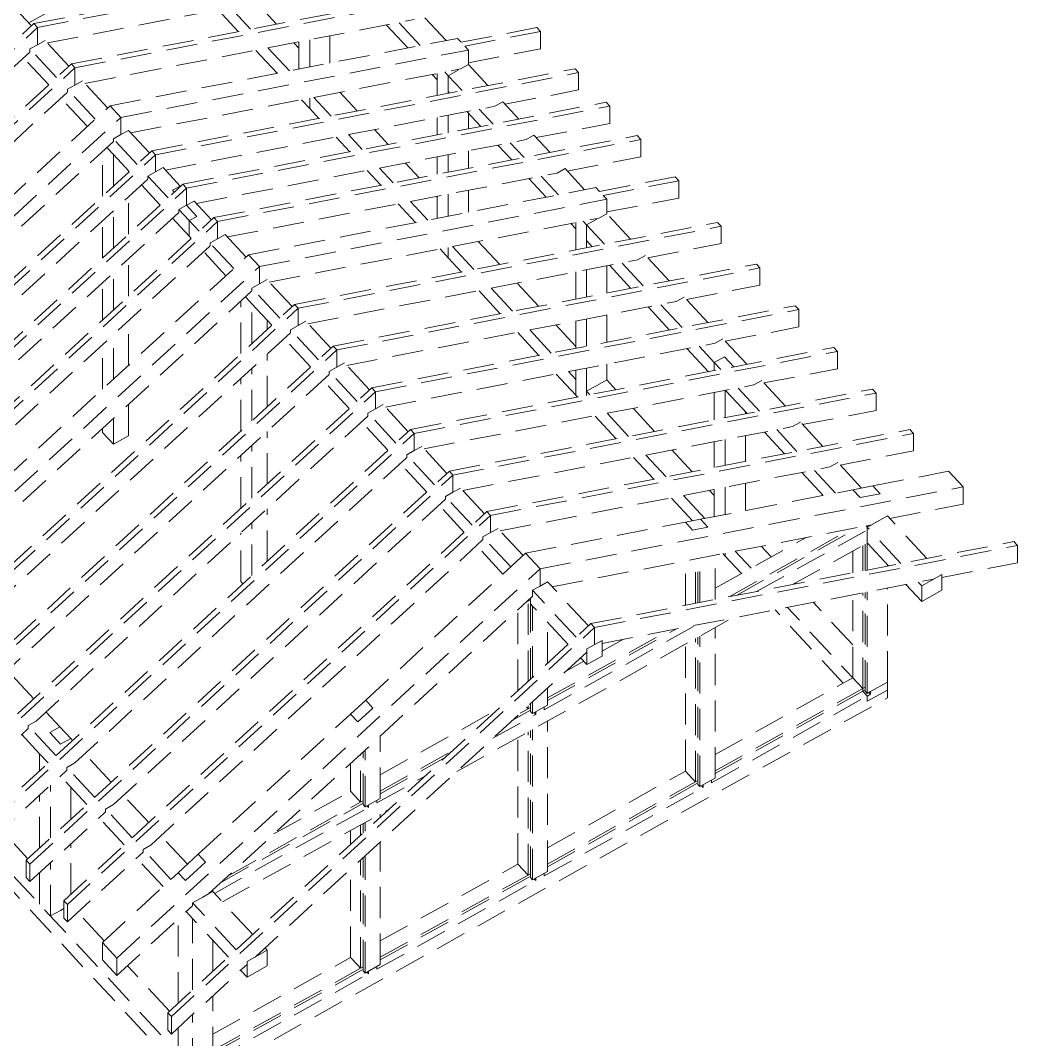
# Model space of a CAD drawing. Header units: millimetres. Extents: x 0 to 7980, y 0 to 297.
# Drawn here: x 2696.8 to 2825.2, y 66.7 to 197.9 of the extents above; entities that cross this region are included whole.
import ezdxf

# ---------------------------------------------------------------- set-up
doc = ezdxf.new("R2010")
doc.units = ezdxf.units.MM
doc.linetypes.add('K5LT_DASHED', pattern=[6, 4, -2])
doc.layers.add('Системный слой', color=7, linetype='Continuous')

msp = doc.modelspace()

# ---------------------------------------------------------------- linework, layer by layer
at = {"layer": 'Системный слой', "color": 7, "linetype": 'K5LT_DASHED', "lineweight": 18}
for p, q in [((2698.57333, 197.48919), (2753.02724, 208.04982)), ((2699.04033, 196.98592), (2753.49423, 207.54656)), ((2697.91587, 197.57645), (2706.98598, 202.6288)), ((2700.30724, 194.99936), (2742.72637, 203.22601)), ((2703.39895, 192.28881), (2757.85285, 202.84946)), ((2703.86594, 191.78554), (2758.31985, 202.34619)), ((2698.26236, 197.20305), (2695.03338, 200.68279)), ((2726.47515, 196.76414), (2723.87201, 199.56945)), ((2729.81523, 197.41191), (2727.21209, 200.21721)), ((2724.88415, 196.45559), (2722.28101, 199.26089)), ((2751.62801, 195.30805), (2748.57662, 198.5964)), ((2644.11933, 147.38452), (2698.57333, 197.48919)), ((2644.58632, 146.88125), (2699.04033, 196.98592)), ((2699.04033, 196.98592), (2698.57333, 197.48919)), ((2699.04033, 194.77193), (2699.04033, 196.98592)), ((2705.13285, 189.79898), (2747.55198, 198.02564)), ((2746.69691, 194.35172), (2743.9381, 197.32478)), ((2748.28792, 194.66028), (2745.52911, 197.63333)), ((2753.55713, 195.08835), (2763.30113, 196.97807)), ((2763.76812, 196.47481), (2763.30113, 196.97807)), ((2708.38023, 186.92067), (2753.09013, 195.59161)), ((2736.66823, 192.40678), (2736.66824, 195.91488)), ((2753.55713, 195.08835), (2753.09013, 195.59161)), ((2754.0249, 194.58523), (2763.76812, 196.47481)), ((2763.76812, 194.24255), (2763.76812, 196.47481)), ((2698.066, 194.2292), (2699.04033, 194.77193)), ((2701.49348, 190.53553), (2698.066, 194.2292)), ((2698.066, 193.85715), (2698.066, 194.2292)), ((2699.04033, 194.77193), (2700.01466, 195.31466)), ((2703.08797, 192.00267), (2700.01466, 195.31466)), ((2731.45643, 191.39602), (2728.69762, 194.36907)), ((2732.66906, 194.33645), (2732.0377, 195.01684)), ((2732.66906, 191.63119), (2732.66906, 195.13929)), ((2734.07004, 191.90289), (2734.07005, 195.41099)), ((2754.4919, 194.08197), (2754.0249, 194.58523)), ((2754.49189, 192.44354), (2763.76812, 194.24255)), ((2655.35424, 154.55685), (2698.066, 193.85715)), ((2700.48081, 189.60374), (2697.23956, 193.09672)), ((2709.78121, 185.41088), (2754.4919, 194.08197)), ((2729.86543, 191.08746), (2727.10662, 194.06052)), ((2754.49189, 192.22176), (2754.4919, 194.08197)), ((2648.94493, 142.18413), (2703.39895, 192.28881)), ((2649.41192, 141.68086), (2703.86594, 191.78554)), ((2703.86594, 191.78554), (2703.39895, 192.28881)), ((2703.86594, 189.57155), (2703.86594, 191.78554)), ((2711.04812, 183.42432), (2753.46725, 191.651)), ((2713.76624, 181.11637), (2768.22014, 191.67705)), ((2753.46725, 191.651), (2754.49189, 192.22176)), ((2757.01402, 189.50376), (2754.49189, 192.22176)), ((2768.68714, 191.17379), (2768.22014, 191.67705)), ((2714.23323, 180.61311), (2768.68714, 191.17379)), ((2750.49271, 190.26115), (2749.85337, 190.95013)), ((2750.4927, 188.23903), (2750.49271, 191.07412)), ((2751.8937, 190.77447), (2751.44438, 191.25868)), ((2751.89369, 188.51073), (2751.8937, 190.77447)), ((2751.8937, 190.77447), (2753.19279, 191.49812)), ((2753.67393, 188.85599), (2751.8937, 190.77447)), ((2753.19279, 191.49812), (2753.11442, 191.58257)), ((2768.68713, 188.94153), (2768.68714, 191.17379)), ((2702.89162, 189.02882), (2703.86594, 189.57155)), ((2706.47476, 185.1674), (2702.89162, 189.02882)), ((2702.89162, 188.65677), (2702.89162, 189.02882)), ((2703.86594, 189.57155), (2704.84027, 190.11428)), ((2708.06925, 186.63453), (2704.84027, 190.11428)), ((2660.17984, 149.35646), (2702.89162, 188.65677)), ((2705.46209, 184.23561), (2702.06517, 187.89634)), ((2734.07004, 186.55632), (2733.02189, 187.68587)), ((2734.07004, 186.55632), (2734.07004, 187.88914)), ((2736.84244, 185.59172), (2734.61289, 187.99442)), ((2740.18252, 186.23949), (2737.95297, 188.64219)), ((2752.08292, 188.54743), (2751.89369, 188.75136)), ((2759.23649, 187.10869), (2768.68713, 188.94153)), ((2663.66946, 145.78103), (2708.38023, 186.92067)), ((2709.78121, 185.41088), (2708.38023, 186.92067)), ((2715.50014, 178.62654), (2757.91927, 186.85323)), ((2717.75905, 176.81347), (2772.21296, 187.37417)), ((2718.22605, 176.31021), (2772.67995, 186.87091)), ((2735.25144, 185.28317), (2734.07004, 186.55632)), ((2757.66674, 184.5531), (2755.8964, 186.46092)), ((2757.91927, 186.85323), (2758.94391, 187.42399)), ((2761.00683, 185.20087), (2758.94391, 187.42399)), ((2772.67995, 186.87091), (2772.21296, 187.37417)), ((2772.67994, 184.63865), (2772.67995, 186.87091)), ((2665.07122, 144.27195), (2709.78121, 185.41088)), ((2709.78121, 183.19689), (2709.78121, 185.41088)), ((2750.49269, 183.16178), (2750.49269, 185.41294)), ((2751.89368, 183.43348), (2751.89368, 185.68464)), ((2756.07573, 184.24454), (2754.30539, 186.15237)), ((2754.49187, 183.93737), (2754.49188, 185.9514)), ((2709.78121, 183.19689), (2710.75554, 183.73962)), ((2713.45526, 180.83023), (2710.75554, 183.73962)), ((2744.17534, 181.9366), (2742.405, 183.84442)), ((2763.2293, 182.8058), (2772.67994, 184.63865)), ((2708.80689, 182.65416), (2709.78121, 183.19689)), ((2711.86077, 179.3631), (2708.80689, 182.65416)), ((2708.80689, 182.28211), (2708.80689, 182.65416)), ((2719.49295, 174.32364), (2761.91208, 182.55034)), ((2721.75186, 172.51057), (2776.20577, 183.07128)), ((2722.21886, 172.0073), (2776.67276, 182.56802)), ((2739.24425, 180.98027), (2737.47391, 182.8881)), ((2740.83525, 181.28883), (2739.06491, 183.19665)), ((2761.91208, 182.55034), (2762.93672, 183.1211)), ((2764.99964, 180.89798), (2762.93672, 183.1211)), ((2776.67276, 182.56802), (2776.20577, 183.07128)), ((2776.67275, 180.33576), (2776.67276, 182.56802)), ((2659.3122, 131.01166), (2713.76624, 181.11637)), ((2666.0951, 142.98179), (2708.80689, 182.28211)), ((2708.80689, 180.63104), (2707.98044, 181.52167)), ((2714.23323, 180.61311), (2713.76624, 181.11637)), ((2754.49186, 178.86011), (2754.49186, 181.11128)), ((2760.06855, 179.94165), (2758.2982, 181.84947)), ((2761.65955, 180.25021), (2759.88921, 182.15803)), ((2659.77919, 130.5084), (2714.23323, 180.61311)), ((2707.40591, 175.26405), (2707.4059, 180.99303)), ((2710.8481, 178.4313), (2708.80689, 180.63104)), ((2708.80689, 176.55313), (2708.80689, 180.63104)), ((2714.23323, 178.39911), (2714.23323, 180.61311)), ((2750.49268, 178.08452), (2750.49268, 180.33568)), ((2751.89367, 178.35622), (2751.89367, 180.60739)), ((2767.22211, 178.50291), (2776.67275, 180.33576)), ((2710.75554, 178.34614), (2710.75554, 178.53105)), ((2714.23323, 178.39911), (2715.20756, 178.94185)), ((2717.41022, 176.56812), (2715.20756, 178.94185)), ((2743.23706, 176.67738), (2741.46672, 178.5852)), ((2744.82806, 176.98593), (2743.05772, 178.89376)), ((2748.16815, 177.6337), (2746.39781, 179.54153)), ((2765.90489, 178.24745), (2766.92954, 178.81821)), ((2769.45167, 176.10021), (2766.92954, 178.81821)), ((2670.54711, 138.18401), (2713.25891, 177.48434)), ((2713.25891, 177.85638), (2714.23323, 178.39911)), ((2715.85359, 175.0602), (2713.25891, 177.85638)), ((2713.25891, 177.48434), (2713.25891, 177.85638)), ((2723.48576, 170.02074), (2765.90489, 178.24745)), ((2764.52057, 175.14388), (2762.29102, 177.54658)), ((2766.11158, 175.45244), (2763.88202, 177.85514)), ((2771.38157, 175.88066), (2781.12479, 177.77025)), ((2771.84857, 175.3774), (2781.59179, 177.26699)), ((2781.59179, 177.26699), (2781.12479, 177.77025)), ((2781.59178, 175.03473), (2781.59179, 177.26699)), ((2663.305, 126.70875), (2717.75905, 176.81347)), ((2663.77199, 126.20549), (2718.22605, 176.31021)), ((2714.84091, 174.1284), (2712.43246, 176.7239)), ((2716.4359, 176.02539), (2717.41022, 176.56812)), ((2716.65083, 175.79376), (2716.4359, 176.02539)), ((2717.44807, 176.52733), (2717.41022, 176.56812)), ((2718.22605, 176.31021), (2717.75905, 176.81347)), ((2718.22605, 174.09621), (2718.22605, 176.31021)), ((2726.20389, 167.71279), (2770.9138, 176.38377)), ((2754.49184, 173.19892), (2754.49185, 176.03402)), ((2771.38157, 175.88066), (2770.9138, 176.38377)), ((2710.75555, 170.36935), (2710.75554, 175.18092)), ((2718.22605, 174.09621), (2719.20037, 174.63895)), ((2721.44089, 172.22443), (2719.20037, 174.63895)), ((2727.60488, 166.20299), (2772.31556, 174.87414)), ((2749.28009, 172.18816), (2747.05053, 174.59086)), ((2750.49267, 175.12866), (2750.39062, 175.23863)), ((2750.49267, 172.42332), (2750.49267, 175.25843)), ((2751.89365, 172.69503), (2751.89366, 175.53013)), ((2772.31556, 174.87414), (2771.84857, 175.3774)), ((2772.31555, 173.01392), (2772.31556, 174.87414)), ((2772.31556, 173.23571), (2781.59178, 175.03473)), ((2708.8069, 168.57634), (2708.80689, 173.38791)), ((2717.25172, 173.55348), (2718.22605, 174.09621)), ((2718.57487, 172.12757), (2717.25172, 173.55348)), ((2717.25172, 173.18144), (2717.25172, 173.55348)), ((2719.5492, 172.6703), (2718.22605, 174.09621)), ((2747.68909, 171.8796), (2745.45954, 174.28231)), ((2667.2978, 122.40584), (2721.75186, 172.51057)), ((2667.76479, 121.90258), (2722.21886, 172.0073)), ((2674.53991, 133.8811), (2717.25172, 173.18144)), ((2707.40591, 167.28725), (2707.40591, 172.09883)), ((2718.57487, 170.10445), (2716.42527, 172.421)), ((2718.57487, 172.12757), (2719.5492, 172.6703)), ((2718.57487, 170.10445), (2718.57487, 172.12757)), ((2719.8464, 170.75729), (2718.57487, 172.12757)), ((2722.21886, 172.0073), (2721.75186, 172.51057)), ((2722.21886, 169.79331), (2722.21886, 172.0073)), ((2728.87178, 164.21643), (2771.29091, 172.44316)), ((2769.71736, 171.56664), (2769.26804, 172.05085)), ((2769.71736, 171.56664), (2771.01646, 172.29028)), ((2771.01646, 172.29028), (2770.93809, 172.37473)), ((2771.29091, 172.44316), (2772.31555, 173.01392)), ((2775.36696, 169.72555), (2772.31555, 173.01392)), ((2732.11917, 161.33811), (2786.57308, 171.89886)), ((2732.58617, 160.83485), (2787.04007, 171.39559)), ((2768.31636, 171.05331), (2767.67704, 171.74229)), ((2768.31635, 168.35816), (2768.31637, 171.86628)), ((2769.71735, 168.62987), (2769.71736, 171.56664)), ((2772.02686, 169.07778), (2769.71736, 171.56664)), ((2787.04007, 171.39559), (2786.57308, 171.89886)), ((2787.04006, 169.16334), (2787.04007, 171.39559)), ((2718.83372, 169.8255), (2718.57487, 170.10445)), ((2721.24453, 169.25058), (2722.21886, 169.79331)), ((2722.21886, 169.79331), (2723.19319, 170.33604)), ((2725.89291, 167.42665), (2723.19319, 170.33604)), ((2758.53546, 166.46126), (2755.77664, 169.43434)), ((2770.43586, 168.76922), (2769.71735, 169.54352)), ((2678.53272, 129.57819), (2721.24453, 168.87853)), ((2723.28575, 165.02772), (2720.41808, 168.11809)), ((2724.29842, 165.95951), (2721.24453, 169.25058)), ((2721.24453, 168.87853), (2721.24453, 169.25058)), ((2751.89364, 167.34852), (2750.84555, 168.47801)), ((2751.89364, 167.34852), (2751.89364, 168.68127)), ((2755.19537, 165.81349), (2752.43655, 168.78656)), ((2777.58942, 167.33049), (2787.04006, 169.16334)), ((2681.49309, 126.57311), (2726.20389, 167.71279)), ((2710.75555, 162.39255), (2710.75555, 167.20413)), ((2727.60488, 166.20299), (2726.20389, 167.71279)), ((2733.85307, 158.84829), (2776.2722, 167.07502)), ((2753.60438, 165.50493), (2751.89364, 167.34852)), ((2777.00816, 163.70964), (2774.24933, 166.68271)), ((2776.2722, 167.07502), (2777.29685, 167.64579)), ((2780.34825, 164.35741), (2777.29685, 167.64579)), ((2682.89485, 125.06403), (2727.60488, 166.20299)), ((2708.8069, 160.59954), (2708.8069, 165.41112)), ((2727.60488, 163.989), (2727.60488, 166.20299)), ((2737.10047, 155.96996), (2791.55437, 166.53072)), ((2737.56747, 155.46669), (2792.02137, 166.02746)), ((2768.31633, 162.02395), (2768.31634, 165.53207)), ((2769.71732, 162.29566), (2769.71734, 165.80378)), ((2772.31552, 162.79955), (2772.31553, 166.30767)), ((2775.41715, 163.40108), (2772.65833, 166.37415)), ((2792.02137, 166.02746), (2791.55437, 166.53072)), ((2792.02136, 163.7952), (2792.02137, 166.02746)), ((2707.40592, 159.31046), (2707.40592, 164.12203)), ((2727.60488, 163.989), (2728.5792, 164.53174)), ((2731.8082, 161.05197), (2728.5792, 164.53174)), ((2763.51675, 161.09312), (2760.75793, 164.0662)), ((2683.91873, 123.77387), (2726.63055, 163.07423)), ((2726.63055, 163.44627), (2727.60488, 163.989)), ((2730.21371, 159.58484), (2726.63055, 163.44627)), ((2726.63055, 163.07423), (2726.63055, 163.44627)), ((2758.58567, 160.13679), (2755.82685, 163.10987)), ((2760.17667, 160.44535), (2757.41784, 163.41842)), ((2782.57072, 161.96235), (2792.02136, 163.7952)), ((2725.22956, 154.99878), (2725.22956, 161.78514)), ((2726.63055, 161.42315), (2725.8041, 162.31379)), ((2729.20103, 158.65304), (2726.63055, 161.42315)), ((2726.63055, 156.28787), (2726.63055, 161.42315)), ((2738.83437, 153.48014), (2781.2535, 161.70689)), ((2781.2535, 161.70689), (2782.27814, 162.27765)), ((2785.32955, 158.98927), (2782.27814, 162.27765)), ((2677.66508, 111.23336), (2732.11917, 161.33811)), ((2678.13208, 110.73009), (2732.58617, 160.83485)), ((2732.58617, 160.83485), (2732.11917, 161.33811)), ((2732.58617, 158.62085), (2732.58617, 160.83485)), ((2742.08177, 150.6018), (2796.53567, 161.16259)), ((2742.54876, 150.09854), (2797.00267, 160.65932)), ((2780.39845, 158.03294), (2777.63962, 161.00601)), ((2781.98945, 158.3415), (2779.23063, 161.31457)), ((2797.00267, 160.65932), (2796.53567, 161.16259)), ((2797.00265, 158.42707), (2797.00267, 160.65932)), ((2710.75556, 153.49833), (2710.75555, 159.22733)), ((2728.5792, 158.08088), (2728.5792, 159.32316)), ((2732.58617, 158.62085), (2733.5605, 159.16359)), ((2736.78949, 155.68382), (2733.5605, 159.16359)), ((2768.31631, 155.68973), (2768.31632, 159.19786)), ((2769.7173, 155.96144), (2769.71731, 159.46956)), ((2772.31549, 156.46533), (2772.31551, 159.97346)), ((2688.90001, 118.40571), (2731.61184, 157.70608)), ((2731.61184, 158.07812), (2732.58617, 158.62085)), ((2735.195, 154.21668), (2731.61184, 158.07812)), ((2731.61184, 157.70608), (2731.61184, 158.07812)), ((2763.56697, 154.76864), (2760.80814, 157.74172)), ((2765.15797, 155.0772), (2762.39914, 158.05028)), ((2768.31631, 155.92083), (2765.73922, 158.69805)), ((2787.55201, 156.59421), (2797.00265, 158.42707)), ((2708.80691, 151.70533), (2708.8069, 157.43432)), ((2734.18232, 153.28489), (2730.78539, 156.94564)), ((2743.81566, 148.11198), (2786.23479, 156.33875)), ((2786.23479, 156.33875), (2787.25944, 156.90951)), ((2790.31085, 153.62113), (2787.25944, 156.90951)), ((2682.64637, 105.8652), (2737.10047, 155.96996)), ((2683.11336, 105.36193), (2737.56747, 155.46669)), ((2707.40593, 150.41625), (2707.40592, 156.14524)), ((2728.57919, 148.12929), (2728.5792, 154.91566)), ((2737.56747, 155.46669), (2737.10047, 155.96996)), ((2737.56746, 153.2527), (2737.56747, 155.46669)), ((2747.06307, 145.23365), (2801.51697, 155.79445)), ((2747.53006, 144.73038), (2801.98396, 155.29118)), ((2785.37975, 152.66479), (2782.62092, 155.63787)), ((2786.14006, 153.86856), (2784.21192, 155.94643)), ((2801.98396, 155.29118), (2801.51697, 155.79445)), ((2801.98395, 153.05893), (2801.98396, 155.29118)), ((2737.56746, 153.2527), (2738.54179, 153.79544)), ((2741.77079, 150.31567), (2738.54179, 153.79544)), ((2772.31548, 151.61109), (2772.31548, 153.63924)), ((2786.14006, 153.86856), (2787.43916, 154.5922)), ((2786.14006, 152.81225), (2786.14006, 153.86856)), ((2786.97075, 152.97335), (2786.14006, 153.86856)), ((2788.6408, 153.29724), (2787.43916, 154.5922)), ((2693.88129, 113.03755), (2736.59313, 152.33793)), ((2726.63054, 146.33628), (2726.63054, 153.12264)), ((2736.59313, 152.33793), (2736.59314, 152.70997)), ((2736.59314, 152.70997), (2737.56746, 153.2527)), ((2740.1763, 148.84853), (2736.59314, 152.70997)), ((2768.31629, 149.65048), (2765.78944, 152.37357)), ((2768.3163, 151.67359), (2767.38043, 152.68213)), ((2768.3163, 151.67359), (2768.3163, 152.86363)), ((2769.71728, 150.1638), (2769.71729, 153.13534)), ((2792.53331, 151.22607), (2801.98395, 153.05893)), ((2725.22955, 145.04719), (2725.22956, 151.83356)), ((2739.16362, 147.91674), (2735.76668, 151.57748)), ((2748.79696, 142.74383), (2791.21609, 150.9706)), ((2768.31629, 149.65048), (2768.3163, 151.67359)), ((2771.01638, 150.88745), (2772.31548, 151.61109)), ((2773.47935, 150.35683), (2772.31548, 151.61109)), ((2791.21609, 150.9706), (2792.24073, 151.54137)), ((2795.29215, 148.25298), (2792.24073, 151.54137)), ((2687.62765, 100.49703), (2742.08177, 150.6018)), ((2688.09464, 99.99376), (2742.54876, 150.09854)), ((2742.54876, 150.09854), (2742.08177, 150.6018)), ((2742.54876, 147.88455), (2742.54876, 150.09854)), ((2752.04437, 139.86549), (2806.49827, 150.42631)), ((2752.51136, 139.36222), (2806.96527, 149.92304)), ((2768.54827, 149.40049), (2768.31629, 149.65048)), ((2769.71728, 150.1638), (2771.01638, 150.88745)), ((2770.13926, 149.70905), (2769.71728, 150.1638)), ((2769.71728, 149.62721), (2769.71728, 150.1638)), ((2786.14003, 146.47802), (2786.14004, 149.98615)), ((2787.54102, 146.74973), (2787.54104, 150.25786)), ((2790.36105, 147.29664), (2787.60221, 150.26973)), ((2791.95205, 147.60521), (2789.19322, 150.57829)), ((2806.96527, 149.92304), (2806.49827, 150.42631)), ((2806.96525, 147.69079), (2806.96527, 149.92304)), ((2710.75556, 144.43321), (2710.75556, 148.4672)), ((2742.54876, 147.88455), (2743.52309, 148.42728)), ((2746.75209, 144.94751), (2743.52309, 148.42728)), ((2741.57443, 147.34181), (2742.54876, 147.88455)), ((2745.1576, 143.48037), (2741.57443, 147.34181)), ((2741.57443, 146.96977), (2741.57443, 147.34181)), ((2773.52957, 144.03234), (2770.77073, 147.00543)), ((2775.12057, 144.3409), (2772.36173, 147.31398)), ((2778.46065, 144.98868), (2775.70182, 147.96176)), ((2790.13922, 147.25362), (2790.13922, 147.5357)), ((2797.51461, 145.85792), (2806.96525, 147.69079)), ((2698.86258, 107.66938), (2741.57443, 146.96977)), ((2708.80691, 143.34775), (2708.80691, 146.67419)), ((2744.14492, 142.54858), (2740.74798, 146.20933)), ((2796.19739, 145.60246), (2797.22204, 146.17322)), ((2800.11778, 143.05259), (2797.22204, 146.17322)), ((2692.60894, 95.12886), (2747.06307, 145.23365)), ((2693.07593, 94.62559), (2747.53006, 144.73038)), ((2707.40593, 144.85754), (2707.40593, 145.38511)), ((2708.80691, 143.34775), (2707.40593, 144.85754)), ((2708.80691, 143.34775), (2710.75556, 144.43321)), ((2728.57919, 138.1777), (2728.57919, 144.96407)), ((2747.53006, 144.73038), (2747.06307, 145.23365)), ((2747.53006, 142.51639), (2747.53006, 144.73038)), ((2753.77826, 137.37567), (2796.19739, 145.60246)), ((2756.87001, 134.66508), (2811.32391, 145.22592)), ((2757.337, 134.16182), (2811.7909, 144.72265)), ((2790.13919, 141.11733), (2790.1392, 144.42753)), ((2795.18669, 142.09625), (2792.58352, 144.90158)), ((2796.77769, 142.40481), (2794.17452, 145.21014)), ((2811.7909, 144.72265), (2811.32391, 145.22592)), ((2811.79089, 142.4904), (2811.7909, 144.72265)), ((2726.63053, 136.38469), (2726.63054, 143.17106)), ((2747.53006, 142.51639), (2748.50439, 143.05913)), ((2751.73339, 139.57935), (2748.50439, 143.05913)), ((2786.14, 140.34173), (2786.14001, 143.65192)), ((2787.541, 140.61344), (2787.54101, 143.92364)), ((2725.22955, 135.0956), (2725.22955, 141.88197)), ((2746.55573, 141.97366), (2747.53006, 142.51639)), ((2750.1389, 138.11221), (2746.55573, 141.97366)), ((2746.55573, 141.60161), (2746.55573, 141.97366)), ((2779.9462, 139.1405), (2777.34303, 141.94583)), ((2783.28629, 139.78828), (2780.68312, 142.59361)), ((2802.34025, 140.65753), (2811.79089, 142.4904)), ((2703.84386, 102.30122), (2746.55573, 141.60161)), ((2749.12622, 137.18042), (2745.72928, 140.84117)), ((2778.35521, 138.83194), (2775.75203, 141.63727)), ((2801.02303, 140.40207), (2802.04767, 140.97283)), ((2805.09907, 137.68446), (2802.04767, 140.97283)), ((2697.59022, 89.76069), (2752.04437, 139.86549)), ((2698.05722, 89.25742), (2752.51136, 139.36222)), ((2752.51136, 139.36222), (2752.04437, 139.86549)), ((2752.51136, 137.14823), (2752.51136, 139.36222)), ((2758.6039, 132.17526), (2801.02303, 140.40207)), ((2800.16799, 136.7281), (2797.40915, 139.70119)), ((2801.759, 137.03666), (2799.00016, 140.00975)), ((2806.56199, 137.96816), (2816.30521, 139.85777)), ((2818.1732, 137.84471), (2816.30521, 139.85777)), ((2763.7193, 127.28386), (2818.1732, 137.84471)), ((2790.13916, 134.78309), (2790.13917, 138.29124)), ((2803.9638, 137.46428), (2806.56199, 137.96818)), ((2807.49599, 136.96163), (2806.56199, 137.96816)), ((2818.17319, 135.61246), (2818.1732, 137.84471)), ((2751.53703, 136.6055), (2752.51136, 137.14823)), ((2754.96454, 132.91181), (2751.53703, 136.6055)), ((2751.53703, 136.23346), (2751.53703, 136.6055)), ((2752.51136, 137.14823), (2753.48569, 137.69097)), ((2756.55903, 134.37894), (2753.48569, 137.69097)), ((2784.92751, 133.77234), (2782.16867, 136.74543)), ((2784.36906, 133.66404), (2803.9638, 137.46426)), ((2786.13998, 136.71297), (2785.50876, 137.39321)), ((2786.13997, 134.00749), (2786.13998, 137.51563)), ((2787.54097, 134.2792), (2787.54098, 137.78735)), ((2804.89779, 136.45775), (2803.9638, 137.46428)), ((2804.89779, 136.45773), (2807.49599, 136.96163)), ((2708.82516, 96.93305), (2751.53703, 136.23346)), ((2753.95186, 131.98001), (2750.71058, 135.47301)), ((2783.33651, 133.46378), (2780.57767, 136.43687)), ((2808.72255, 133.77959), (2818.17319, 135.61246)), ((2702.41585, 84.56027), (2756.87001, 134.66508)), ((2702.88285, 84.057), (2757.337, 134.16182)), ((2728.57918, 128.2261), (2728.57918, 135.01248)), ((2757.337, 134.16182), (2756.87001, 134.66508)), ((2757.337, 131.94783), (2757.337, 134.16182)), ((2806.38068, 132.95336), (2808.42997, 134.09489)), ((2813.50503, 128.6257), (2808.42997, 134.09489)), ((2726.63053, 126.43309), (2726.63053, 133.21947)), ((2761.85131, 129.29692), (2782.42041, 133.28611)), ((2765.27878, 124.982), (2805.83177, 132.8469)), ((2782.42041, 133.28611), (2784.36906, 133.66404)), ((2783.35441, 132.27958), (2782.42041, 133.28611)), ((2783.35441, 132.27958), (2785.30306, 132.65751)), ((2785.30306, 132.65751), (2784.36906, 133.66404)), ((2788.99205, 123.87161), (2804.71627, 132.63056)), ((2805.83177, 132.6476), (2805.67504, 132.81651)), ((2805.83176, 130.62449), (2805.83177, 132.6476)), ((2805.83177, 132.8469), (2806.38068, 132.95336)), ((2805.83177, 132.6476), (2806.2648, 132.88881)), ((2805.83177, 132.6476), (2805.83177, 132.8469)), ((2810.16494, 127.97792), (2805.83177, 132.6476)), ((2806.2648, 132.88881), (2807.13087, 133.37124)), ((2725.22954, 125.64967), (2725.22955, 131.93038)), ((2756.36267, 131.40509), (2757.337, 131.94783)), ((2759.94584, 127.54364), (2756.36267, 131.40509)), ((2756.36267, 131.03305), (2756.36267, 131.40509)), ((2757.337, 131.94783), (2758.31132, 132.49056)), ((2761.54033, 129.01078), (2758.31132, 132.49056)), ((2786.23702, 124.78622), (2797.97075, 131.32232)), ((2788.06341, 123.69151), (2803.78762, 132.45046)), ((2791.5851, 124.37451), (2805.83177, 132.31042)), ((2713.65078, 91.73263), (2756.36267, 131.03305)), ((2758.93316, 126.61185), (2755.53622, 130.27261)), ((2770.25725, 120.23815), (2824.71116, 130.79903)), ((2770.72425, 119.73489), (2825.17815, 130.29577)), ((2793.46905, 128.81472), (2792.18363, 130.19996)), ((2796.2283, 125.27502), (2805.83176, 130.62449)), ((2805.25577, 127.02582), (2805.25579, 130.30365)), ((2805.56711, 127.0862), (2805.56713, 130.47708)), ((2805.83174, 127.13753), (2805.83176, 130.62449)), ((2808.57393, 127.66935), (2805.83176, 130.62449)), ((2825.17815, 130.29577), (2824.71116, 130.79903)), ((2825.17814, 128.06351), (2825.17815, 130.29577)), ((2741.28214, 110.37064), (2761.85131, 129.29692)), ((2763.7193, 127.28386), (2761.85131, 129.29692)), ((2784.02373, 122.90805), (2784.02376, 128.61743)), ((2784.28837, 122.95937), (2784.28839, 128.66875)), ((2786.23702, 123.3373), (2786.23704, 129.04667)), ((2787.54094, 128.93284), (2787.25255, 129.24362)), ((2787.54094, 128.93284), (2787.54094, 129.29955)), ((2789.63325, 126.67804), (2787.54094, 128.93284)), ((2790.87086, 127.36743), (2788.84355, 129.55218)), ((2803.96374, 126.77524), (2803.96375, 129.58394)), ((2782.42037, 122.66021), (2782.42039, 128.30647)), ((2783.7124, 122.84767), (2783.71243, 128.55705)), ((2808.42993, 127.64143), (2808.42993, 127.82454)), ((2815.43492, 126.1739), (2825.17814, 128.06351)), ((2709.26513, 77.17903), (2763.7193, 127.28386)), ((2763.7193, 125.06987), (2763.7193, 127.28386)), ((2812.83673, 125.09863), (2815.43493, 126.54592)), ((2815.43492, 124.52281), (2815.43493, 126.54592)), ((2725.48265, 125.3769), (2725.22954, 125.64967)), ((2762.74497, 124.52713), (2763.7193, 125.06987)), ((2763.7193, 125.06987), (2764.69362, 125.6126)), ((2769.94628, 119.95202), (2764.69362, 125.6126)), ((2771.69857, 117.69159), (2814.41028, 125.97518)), ((2796.67354, 125.36137), (2796.57464, 125.46795)), ((2808.42984, 112.69207), (2808.42991, 124.81533)), ((2812.83672, 123.07552), (2810.7964, 125.27429)), ((2812.83673, 125.09863), (2812.38741, 125.58286)), ((2812.83672, 123.07552), (2812.83673, 125.09863)), ((2721.05772, 85.42543), (2762.74497, 123.78304)), ((2762.48033, 122.7892), (2762.48033, 123.53955)), ((2768.35178, 118.48488), (2762.74497, 124.52713)), ((2762.74497, 123.78304), (2762.74497, 124.52713)), ((2803.96366, 113.25784), (2803.96372, 123.94915)), ((2805.25568, 111.86547), (2805.25575, 124.19973)), ((2805.56701, 111.52996), (2805.56709, 124.26011)), ((2805.83164, 111.24478), (2805.83172, 124.31144)), ((2812.83672, 123.07552), (2815.43492, 124.52281)), ((2760.87693, 111.60706), (2760.87696, 122.06424)), ((2762.169, 123.12471), (2762.10474, 123.19396)), ((2762.16897, 112.79589), (2762.169, 123.12471)), ((2762.169, 123.12471), (2762.48033, 123.29813)), ((2762.169, 123.12471), (2762.169, 123.25308)), ((2762.4803, 113.08236), (2762.48033, 122.7892)), ((2762.74496, 122.50402), (2762.48033, 122.7892)), ((2762.74493, 113.32586), (2762.74496, 122.50402)), ((2767.3391, 117.55308), (2762.74496, 122.50402)), ((2782.24652, 122.56337), (2782.42036, 122.66021)), ((2782.47, 122.60672), (2782.42036, 122.66021)), ((2805.25568, 111.86547), (2795.55592, 122.31853)), ((2803.96368, 117.50507), (2798.896, 122.96631)), ((2719.00842, 62.8811), (2664.37004, 121.7631)), ((2719.00842, 62.8811), (2664.37004, 121.7631)), ((2719.00842, 62.8811), (2664.37004, 121.7631)), ((2753.00348, 101.19725), (2788.44494, 120.93941)), ((2802.72605, 112.56844), (2793.96492, 122.00997)), ((2717.14044, 62.87107), (2664.37005, 119.74)), ((2715.80306, 70.13331), (2770.25725, 120.23815)), ((2716.27006, 69.63004), (2770.72425, 119.73489)), ((2764.26053, 109.15376), (2783.80173, 120.0389)), ((2764.69357, 110.3365), (2781.20868, 119.536)), ((2764.69359, 115.11887), (2764.69361, 120.40403)), ((2770.72425, 119.73489), (2770.25725, 120.23815)), ((2770.72424, 117.5209), (2770.72425, 119.73489)), ((2786.23691, 100.32981), (2786.237, 119.7095)), ((2764.69358, 110.67368), (2780.28004, 119.3559)), ((2771.69857, 116.68779), (2774.46315, 118.22776)), ((2783.7123, 99.86503), (2783.71238, 118.30321)), ((2784.02363, 99.52952), (2784.02371, 118.47663)), ((2784.28826, 99.24434), (2784.28835, 118.62404)), ((2769.74991, 114.95505), (2769.74992, 116.97816)), ((2769.74992, 116.97816), (2771.69857, 118.06363)), ((2771.69856, 116.04052), (2771.69857, 118.06363)), ((2782.42027, 101.2574), (2782.42035, 117.5835)), ((2727.038, 77.30568), (2769.74991, 116.60612)), ((2769.74991, 114.95505), (2768.92346, 115.84568)), ((2769.74991, 114.95505), (2771.69856, 116.04052)), ((2698.56579, 110.56152), (2695.16886, 114.22228)), ((2766.98532, 114.06234), (2769.35395, 115.38175)), ((2786.23692, 103.38341), (2803.96366, 113.25784)), ((2764.69357, 109.73215), (2764.69358, 111.95364)), ((2786.23691, 101.27133), (2805.25568, 111.86547)), ((2805.25568, 111.86547), (2805.56702, 112.0389)), ((2805.25568, 111.52829), (2805.25568, 111.86547)), ((2805.25568, 111.52829), (2805.56701, 111.70171)), ((2805.83164, 110.23323), (2808.42983, 111.68052)), ((2806.26468, 111.486), (2808.42984, 112.69207)), ((2808.42983, 111.68052), (2808.42984, 112.69207)), ((2808.42983, 110.66897), (2808.42983, 111.68052)), ((2719.00842, 60.858), (2808.42983, 110.66897)), ((2739.33348, 108.57763), (2741.28214, 110.37064)), ((2742.21614, 109.36411), (2741.28214, 110.37064)), ((2785.80388, 99.75141), (2805.83164, 110.9076)), ((2786.23691, 100.93415), (2805.25568, 111.52829)), ((2805.83164, 110.9076), (2805.25568, 111.52829)), ((2805.83164, 111.24478), (2805.56701, 111.52996)), ((2805.83164, 111.24478), (2806.26468, 111.486)), ((2805.83164, 110.9076), (2806.26468, 111.14881)), ((2805.83164, 110.23323), (2805.83164, 110.9076)), ((2806.26468, 111.14881), (2806.05841, 111.3711)), ((2806.26468, 111.14881), (2806.26468, 111.486)), ((2740.26748, 107.5711), (2742.21614, 109.36411)), ((2743.15012, 100.78529), (2758.26795, 109.20645)), ((2760.23977, 107.85557), (2762.48029, 109.10362)), ((2761.16842, 108.71004), (2762.16896, 109.26738)), ((2762.16896, 109.26738), (2761.98711, 109.46334)), ((2762.16896, 109.26738), (2762.16896, 109.63067)), ((2762.16896, 109.26738), (2762.48029, 109.4408)), ((2762.48029, 108.93187), (2762.48029, 109.91713)), ((2762.74492, 108.64668), (2762.48029, 108.93187)), ((2762.74492, 108.64668), (2762.74492, 110.16063)), ((2762.74492, 108.64668), (2764.69357, 109.73215)), ((2764.26053, 109.15376), (2764.26054, 109.49094)), ((2697.83793, 107.09862), (2698.86258, 107.66938)), ((2701.91496, 106.95224), (2700.15015, 108.85412)), ((2719.73864, 90.54786), (2739.33348, 108.57763)), ((2740.26748, 107.5711), (2739.33348, 108.57763)), ((2757.64671, 105.46962), (2763.17795, 108.55072)), ((2763.17795, 108.55072), (2762.97169, 108.773)), ((2763.17795, 108.55072), (2763.17795, 108.8879)), ((2764.6935, 88.32935), (2764.69357, 107.70904)), ((2688.09465, 97.76151), (2697.83793, 106.72658)), ((2701.42109, 103.23717), (2697.83793, 107.09862)), ((2697.83793, 106.72658), (2697.83793, 107.09862)), ((2700.61585, 106.22859), (2701.91496, 106.95224)), ((2703.31595, 105.44244), (2701.91496, 106.95224)), ((2762.16889, 87.86457), (2762.16895, 106.30274)), ((2762.48022, 87.52906), (2762.48028, 106.47617)), ((2762.74485, 87.24388), (2762.74491, 106.62357)), ((2699.31675, 103.48184), (2697.01149, 105.96614)), ((2702.01684, 104.7188), (2700.61585, 106.22859)), ((2702.01684, 104.7188), (2703.31595, 105.44244)), ((2703.54708, 105.19336), (2703.31595, 105.44244)), ((2743.15011, 97.73168), (2743.15013, 105.75328)), ((2760.87687, 89.25694), (2760.87692, 105.58304)), ((2740.93683, 96.93139), (2740.93684, 103.71677)), ((2741.20146, 96.64621), (2741.20147, 103.96026)), ((2743.15011, 98.67321), (2752.45104, 103.85415)), ((2699.31675, 101.30091), (2699.31675, 103.48184)), ((2700.40842, 102.30538), (2699.31675, 103.48184)), ((2708.52837, 99.82519), (2705.13144, 103.48595)), ((2740.62549, 97.2669), (2740.6255, 103.4303)), ((2743.15011, 98.33602), (2751.52239, 102.99968)), ((2693.07593, 92.39334), (2702.81922, 101.35841)), ((2702.81922, 101.73045), (2703.84386, 102.30122)), ((2706.40238, 97.869), (2702.81922, 101.73045)), ((2702.81922, 101.35841), (2702.81922, 101.73045)), ((2739.33347, 98.65928), (2739.33348, 102.24147)), ((2764.69351, 91.38295), (2782.42027, 101.2574)), ((2783.35427, 100.25087), (2782.42027, 101.2574)), ((2705.38971, 96.93722), (2701.99277, 100.59798)), ((2742.71707, 97.15328), (2748.92933, 100.61373)), ((2764.69351, 89.27088), (2783.7123, 99.86503)), ((2783.7123, 99.86503), (2783.35427, 100.25087)), ((2783.7123, 99.86503), (2784.02363, 100.03845)), ((2784.28826, 99.24434), (2786.23691, 100.32981)), ((2785.80388, 99.75141), (2785.80388, 100.08859)), ((2700.71775, 92.63841), (2700.71774, 99.42478)), ((2703.31596, 95.0291), (2703.31595, 99.17203)), ((2729.46771, 93.16369), (2739.33347, 98.65927)), ((2740.26746, 97.65274), (2739.33347, 98.65927)), ((2764.26047, 87.75095), (2784.72129, 99.14837)), ((2764.69351, 88.93369), (2784.02363, 99.70127)), ((2784.28826, 99.24434), (2784.02363, 99.52952)), ((2784.72129, 99.14837), (2784.51503, 99.37065)), ((2784.72129, 99.14837), (2784.72129, 99.48555)), ((2699.31677, 91.34933), (2699.31676, 98.1357)), ((2713.354, 94.62477), (2710.11273, 98.11778)), ((2723.65079, 87.81139), (2740.62549, 97.2669)), ((2740.62549, 97.2669), (2740.26746, 97.65274)), ((2740.62549, 97.2669), (2740.93683, 97.44033)), ((2741.20146, 96.64621), (2743.15011, 97.73168)), ((2742.71707, 97.15328), (2742.71708, 97.49047)), ((2698.05722, 87.02517), (2707.80051, 95.99024)), ((2707.80051, 96.36228), (2708.82516, 96.93305)), ((2711.22801, 92.66859), (2707.80051, 96.36228)), ((2707.80051, 95.99024), (2707.80051, 96.36228)), ((2721.81289, 85.50891), (2741.63449, 96.55024)), ((2722.72215, 86.95691), (2740.93683, 97.10314)), ((2722.84423, 84.39747), (2744.2861, 96.34136)), ((2741.20146, 96.64621), (2740.93683, 96.93139)), ((2741.63449, 96.55024), (2741.42822, 96.77252)), ((2741.63449, 96.55024), (2741.63449, 96.88743)), ((2710.21533, 91.7368), (2706.97406, 95.22981)), ((2741.20145, 93.50309), (2741.20145, 94.6231)), ((2743.15011, 95.2961), (2743.15011, 95.70857)), ((2697.81517, 89.96767), (2694.41824, 93.62843)), ((2739.33346, 91.7843), (2739.33346, 93.58257)), ((2740.62549, 92.97313), (2740.62549, 94.30227)), ((2740.93682, 93.25959), (2740.93682, 94.47569)), ((2703.31597, 85.38849), (2703.31596, 91.86388)), ((2718.33529, 89.2566), (2714.93836, 92.91736)), ((2743.15008, 76.32888), (2743.1501, 92.13088)), ((2702.88285, 81.82475), (2712.62614, 90.78983)), ((2712.62613, 91.16187), (2713.65078, 91.73263)), ((2716.2093, 87.30041), (2712.62613, 91.16187)), ((2712.62614, 90.78983), (2712.62613, 91.16187)), ((2697.59023, 87.52844), (2697.59022, 89.76069)), ((2698.05722, 89.25742), (2697.59022, 89.76069)), ((2698.05722, 87.02517), (2698.05722, 89.25742)), ((2700.71776, 82.59235), (2700.71775, 89.4732)), ((2715.19663, 86.36862), (2711.79969, 90.02939)), ((2717.14043, 88.15717), (2719.73864, 90.54786)), ((2718.07443, 87.15064), (2720.67264, 89.54133)), ((2720.67264, 89.54133), (2719.73864, 90.54786)), ((2740.62546, 75.8641), (2740.62548, 89.80791)), ((2740.93679, 75.52859), (2740.93682, 90.09437)), ((2741.20142, 75.24341), (2741.20145, 90.33787)), ((2743.15008, 79.38248), (2760.87687, 89.25694)), ((2762.16889, 87.86457), (2760.87687, 89.25694)), ((2699.31678, 84.10215), (2699.31677, 88.18412)), ((2707.39714, 79.19209), (2717.14043, 88.15717)), ((2718.07443, 87.15064), (2717.14043, 88.15717)), ((2739.33344, 77.25647), (2739.33346, 88.61907)), ((2762.16889, 87.86457), (2762.48022, 88.038)), ((2762.74485, 87.24388), (2764.6935, 88.32935)), ((2764.26047, 87.75095), (2764.26047, 88.08813)), ((2698.05722, 87.02517), (2697.59023, 87.52844)), ((2742.71704, 75.75048), (2763.17789, 87.14791)), ((2743.15008, 77.27041), (2762.16889, 87.86457)), ((2743.15008, 76.93322), (2762.48022, 87.70081)), ((2762.74485, 87.24388), (2762.48022, 87.52906)), ((2763.17789, 87.14791), (2762.97162, 87.3702)), ((2763.17789, 87.14791), (2763.17789, 87.4851)), ((2720.30752, 85.00755), (2721.05772, 85.42543)), ((2721.05772, 85.42543), (2721.60663, 85.73119)), ((2721.60663, 85.73119), (2721.60663, 85.9305)), ((2726.74122, 80.19782), (2721.60663, 85.73119)), ((2702.41585, 82.32802), (2702.41585, 84.56027)), ((2702.88285, 84.057), (2702.41585, 84.56027)), ((2702.88285, 81.82475), (2702.88285, 84.057)), ((2719.00842, 84.28389), (2720.30753, 85.00754)), ((2724.61522, 78.24163), (2719.00842, 84.28389)), ((2719.00842, 83.91185), (2719.00842, 84.28389)), ((2700.71776, 82.59235), (2702.01686, 83.316)), ((2702.01686, 83.316), (2702.41585, 83.53825)), ((2707.62209, 79.39907), (2704.22515, 83.05984)), ((2709.26513, 74.94677), (2719.00842, 83.91185)), ((2719.00842, 82.26079), (2718.18198, 83.15142)), ((2702.88285, 81.82475), (2702.41585, 82.32802)), ((2717.14043, 71.36386), (2717.14043, 82.19307)), ((2723.60255, 77.30984), (2719.00842, 82.26079)), ((2719.00842, 73.08265), (2719.00842, 82.26079)), ((2707.39714, 76.95984), (2707.39714, 79.19209)), ((2709.26513, 77.17903), (2707.39714, 79.19209)), ((2721.60663, 75.47333), (2721.60663, 79.46078)), ((2726.01337, 76.7349), (2728.61158, 78.18219)), ((2728.61158, 78.18219), (2728.32557, 78.49041)), ((2728.61158, 76.15909), (2728.61158, 78.18219)), ((2709.26513, 74.94677), (2707.39714, 76.95984)), ((2709.26513, 74.94677), (2709.26513, 77.17903)), ((2716.02801, 70.34029), (2710.60743, 76.18187)), ((2716.27006, 67.39779), (2726.01335, 76.36287)), ((2721.60663, 67.382), (2739.33344, 77.25647)), ((2726.01335, 76.36287), (2726.01335, 76.73491)), ((2726.01337, 74.71179), (2726.01335, 76.36287)), ((2726.01337, 74.71179), (2728.61158, 76.15909)), ((2740.26743, 76.24994), (2739.33344, 77.25647)), ((2740.62546, 75.8641), (2740.26743, 76.24994)), ((2741.20142, 75.24341), (2743.15008, 76.32888)), ((2721.60663, 65.26993), (2740.62546, 75.8641)), ((2721.60663, 64.93274), (2740.93679, 75.70034)), ((2721.60663, 63.99121), (2741.63446, 75.14744)), ((2726.01337, 74.71179), (2725.18691, 75.60244)), ((2740.62546, 75.8641), (2740.93679, 76.03753)), ((2741.20142, 75.24341), (2740.93679, 75.52859)), ((2741.63446, 75.14744), (2741.42819, 75.36973)), ((2741.63446, 75.14744), (2741.63446, 75.48463)), ((2742.71704, 75.75048), (2742.71704, 76.08767)), ((2721.60663, 64.3284), (2721.60663, 72.30812)), ((2715.80306, 67.90106), (2715.80306, 70.13331)), ((2716.27006, 69.63004), (2715.80306, 70.13331)), ((2716.27006, 67.39779), (2716.27006, 69.63004)), ((2719.00842, 62.8811), (2719.00842, 69.91743)), ((2716.27006, 67.39779), (2715.80306, 67.90106)), ((2717.14043, 64.89417), (2717.14043, 68.19865))]:
    msp.add_line(p, q, dxfattribs=at)

doc.saveas('drawing.dxf')
